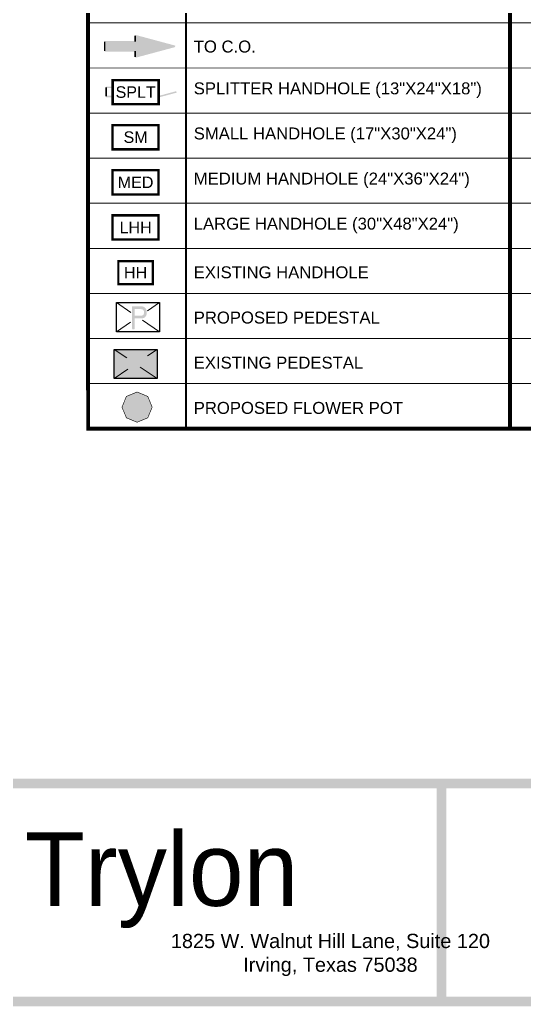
# Paper-space layout '2' of a CAD drawing. Extents: x 0.2 to 16.8, y 0.2 to 10.6.
# Drawn here: x 10.79 to 13.43, y 0.22 to 5.36 of the extents above; entities that cross this region are included whole.
import ezdxf
from ezdxf.enums import TextEntityAlignment as Align

# ---------------------------------------------------------------- set-up
doc = ezdxf.new("R2010")
doc.units = 0
doc.header["$MEASUREMENT"] = 0
doc.set_wipeout_variables(frame=1)
for name, color, linetype, lineweight in [('Default', 7, 'Continuous', 25), ('FLOWERPOTS', 30, 'Continuous', 18), ('PROP_HH', 104, 'Continuous', 0)]:
    doc.layers.add(name, color=color, linetype=linetype, lineweight=lineweight)
doc.layers.add('EXISTING TELCO HANDHOLE', color=7, linetype='Continuous', true_color=0xcc5500)
doc.layers.add('MM_HH', color=7, linetype='Continuous')
doc.layers.add('T1 PAGE CALLOUTS', color=7, linetype='Continuous')
doc.styles.add('Arial', font='arial.ttf')
doc.styles.add('FTTH', font='micross.ttf')
doc.styles.add('MCI', font='FRADM.TTF')
doc.styles.get("Standard").update_dxf_attribs({"font": 'arial.ttf'})

# ---------------------------------------------------------------- blocks, each defined once
blk = doc.blocks.new('ALL PAGES BORDER')
at = {"color": 0, "const_width": 0.05}
for points in [[(0.251104545972531, 1.381947448546835), (0.251104545972531, 0.2458845491979069), (16.75298064034533, 0.2458845491979069), (16.75298064034533, 1.381947448546835), (8.427148455188153, 1.381947448546835)], [(12.99295160945785, 0.2458845491979069), (12.99295160945785, 1.381947448546835)]]:
    blk.add_lwpolyline(points, dxfattribs=at)
at = {"insert": (10.82039439699483, 1.128258446932415), "char_height": 0.3840000000000025, "attachment_point": 1, "style": 'MCI'}
blk.add_mtext_dynamic_manual_height_columns('Trylon', width=2.298629549730236, gutter_width=1.920000000000012, heights=[0], dxfattribs=at)
at = {"transparency": 33554687, "insert": (11.58220933459817, 0.5984144858331462), "char_height": 0.0741687274762364, "attachment_point": 1, "style": 'Arial'}
blk.add_mtext('\\pxqc;1825 W. Walnut Hill Lane, Suite 120\\PIrving, Texas 75038', dxfattribs=at)
blk = doc.blocks.new('*U381')
at = {"color": 0, "linetype": 'ByBlock', "lineweight": -2}
blk.add_wipeout([(-6, 3.149398054636549), (-6, -3.149398054636551), (6, -3.149398054636549), (5.999999999999997, 3.149398054636549)], dxfattribs=at).dxf.layer = 'PROP_HH'
at = {"layer": 'PROP_HH', "color": 0, "linetype": 'ByBlock', "lineweight": -2, "const_width": 0.6299}
blk.add_lwpolyline([(-6, 3.14939805463655), (6, 3.149398054636549), (6, -3.149398054636549), (-6, -3.149398054636548)], close=True, dxfattribs=at)
at = {"color": 0, "insert": (0, 0), "char_height": 3, "attachment_point": 5}
blk.add_mtext('LHH', dxfattribs=at)
blk = doc.blocks.new('*U382')
at = {"layer": 'EXISTING TELCO HANDHOLE', "color": 0, "linetype": 'ByBlock', "lineweight": -2, "const_width": 0.6}
blk.add_lwpolyline([(-4.5, 3), (4.5, 3), (4.5, -3), (-4.5, -3)], close=True, dxfattribs=at)
at = {"layer": 'EXISTING TELCO HANDHOLE', "color": 0, "linetype": 'ByBlock', "lineweight": -2, "style": 'FTTH'}
blk.add_text('HH', height=3, dxfattribs=at).set_placement((0, 0), align=Align.MIDDLE_CENTER)
blk = doc.blocks.new('*U376')
at = {"color": 0, "linetype": 'ByBlock', "lineweight": -2}
blk.add_wipeout([(-6, 3.149398054636549), (-6, -3.149398054636551), (6, -3.149398054636549), (5.999999999999997, 3.149398054636549)], dxfattribs=at).dxf.layer = 'PROP_HH'
at = {"layer": 'PROP_HH', "color": 0, "linetype": 'ByBlock', "lineweight": -2, "const_width": 0.6299}
blk.add_lwpolyline([(-6, 3.14939805463655), (6, 3.149398054636549), (6, -3.149398054636549), (-6, -3.149398054636548)], close=True, dxfattribs=at)
at = {"color": 0, "insert": (0, 0), "char_height": 3, "attachment_point": 5}
blk.add_mtext('MED', dxfattribs=at)
blk = doc.blocks.new('*U374')
at = {"flags": 1}
blk.add_attdef('HH_TYPE', (-15.96957451105118, -9.658101045526564), '', height=5, dxfattribs=at)
at = {"color": 0, "linetype": 'ByBlock', "lineweight": -2}
blk.add_wipeout([(-6, 3.149398054636549), (-6, -3.149398054636551), (6, -3.149398054636549), (5.999999999999997, 3.149398054636549)], dxfattribs=at).dxf.layer = 'PROP_HH'
at = {"layer": 'EXISTING TELCO HANDHOLE', "color": 0, "linetype": 'ByBlock', "lineweight": -2}
blk.add_line((0, 0), (0, 0), dxfattribs=at)
at = {"layer": 'PROP_HH', "color": 0, "linetype": 'ByBlock', "lineweight": -2, "const_width": 0.6299}
blk.add_lwpolyline([(-6, 3.14939805463655), (6, 3.149398054636549), (6, -3.149398054636549), (-6, -3.149398054636548)], close=True, dxfattribs=at)
at = {"color": 0, "insert": (0, 0), "char_height": 3, "attachment_point": 5}
blk.add_mtext('SM', dxfattribs=at)
blk = doc.blocks.new('*U375')
at = {"color": 0, "linetype": 'ByBlock', "lineweight": -2}
blk.add_wipeout([(-6, 3.149398054636549), (-6, -3.149398054636551), (6, -3.149398054636549), (5.999999999999997, 3.149398054636549)], dxfattribs=at).dxf.layer = 'PROP_HH'
at = {"layer": 'PROP_HH', "color": 0, "linetype": 'ByBlock', "lineweight": -2, "const_width": 0.6299}
blk.add_lwpolyline([(-6, 3.14939805463655), (6, 3.149398054636549), (6, -3.149398054636549), (-6, -3.149398054636548)], close=True, dxfattribs=at)
at = {"color": 0, "insert": (0, 0), "char_height": 3, "attachment_point": 5}
blk.add_mtext('SPLT', dxfattribs=at)
blk = doc.blocks.new('*U44')
at = {"true_color": 0xa020f0}
h = blk.add_hatch(color=200, dxfattribs=at)
h.dxf.hatch_style = 1
h.paths.add_polyline_path([(2.553268253803253, 0), (1.805433296452615, 1.805433296452615), (1.563425897192353e-16, 2.553268253803253), (-1.805433296452615, 1.805433296452615), (-2.553268253803253, 3.126851794384706e-16), (-1.805433296452616, -1.805433296452615), (-4.690277691577059e-16, -2.553268253803253), (1.805433296452615, -1.805433296452616)])
at = {"color": 18, "true_color": 0x000000, "const_width": 0.1}
blk.add_lwpolyline([(2.553268253803253, 0), (1.805433296452615, 1.805433296452615), (1.563425897192353e-16, 2.553268253803253), (-1.805433296452615, 1.805433296452615), (-2.553268253803253, 3.126851794384706e-16), (-1.805433296452616, -1.805433296452615), (-4.690277691577059e-16, -2.553268253803253), (1.805433296452615, -1.805433296452616)], close=True, dxfattribs=at)
blk = doc.blocks.new('PAGE 2 BLOCK')
at = {"true_color": 0xf9f9f9, "transparency": 33554559}
for points in [[(11.23326489474021, 5.20049328114478), (11.24076549474021, 5.20049328114478), (11.24076549474021, 5.24799708114478), (11.23326489474021, 5.24799708114478)], [(11.23659849474021, 5.25216408114478), (11.23659849474021, 5.24383008114478), (11.39577789474021, 5.24383008114478), (11.39577789474021, 5.25216408114478)], [(11.39161089474021, 5.24799708114478), (11.39994489474021, 5.24799708114478), (11.39994489474021, 5.27966628114478), (11.39161089474021, 5.27966628114478)], [(11.39744469474021, 5.28383328114478), (11.39494449474021, 5.27633268114478), (11.60329449474021, 5.22049488114478), (11.60496129474021, 5.22799548114478)], [(11.39577789474021, 5.196326281144779), (11.39577789474021, 5.20382688114478), (11.23659849474021, 5.20382688114478), (11.23659849474021, 5.196326281144779)], [(11.39161089474021, 5.16799068114478), (11.39994489474021, 5.16799068114478), (11.39994489474021, 5.20049328114478), (11.39161089474021, 5.20049328114478)], [(11.39911149474021, 5.01047808114478), (11.40744549474021, 5.01047808114478), (11.40744549474021, 5.04298068114478), (11.39911149474021, 5.04298068114478)], [(11.23993209474021, 4.962974281144779), (11.24826609474021, 4.962974281144779), (11.24826609474021, 5.01047808114478), (11.23993209474021, 5.01047808114478)], [(11.24409909474021, 5.01464508114478), (11.24409909474021, 5.007144481144779), (11.40327849474021, 5.007144481144779), (11.40327849474021, 5.01464508114478)], [(11.61246189474021, 4.98297588114478), (11.60996169474021, 4.99047648114478), (11.40161169474021, 4.934638681144779), (11.40411189474021, 4.92713808114478)], [(11.40327849474021, 4.95880728114478), (11.40327849474021, 4.96630788114478), (11.24409909474021, 4.96630788114478), (11.24409909474021, 4.95880728114478)], [(11.39911149474021, 4.93130508114478), (11.40744549474021, 4.93130508114478), (11.40744549474021, 4.962974281144779), (11.39911149474021, 4.962974281144779)]]:
    blk.add_hatch(color=7, dxfattribs=at).paths.add_polyline_path(points)
at = {"transparency": 33554687}
blk.add_hatch(color=7, dxfattribs=at).paths.add_polyline_path([(11.39577789474021, 5.20049328114478), (11.39577789474021, 5.16799068114478), (11.51495409474021, 5.20049328114478), (11.60412789474021, 5.22382848114478), (11.51495409474021, 5.24799708114478), (11.39577789474021, 5.27966628114478), (11.39577789474021, 5.24799708114478), (11.23659849474021, 5.24799708114478), (11.23659849474021, 5.20049328114478)])
at = {"transparency": 33554559}
blk.add_hatch(color=7, dxfattribs=at).paths.add_polyline_path([(11.60496129474021, 5.22049488114478), (11.60329449474021, 5.22799548114478), (11.39494449474021, 5.17215768114478), (11.39744469474021, 5.16465708114478)])
at = {"true_color": 0xffc57f, "transparency": 33554559}
h = blk.add_hatch(color=31, dxfattribs=at)
h.paths.add_polyline_path([(11.45661609474021, 3.83705088114478), (11.45661609474021, 3.83455068114478), (11.45661609474021, 3.83288388114478), (11.45578269474021, 3.831217081144779), (11.45578269474021, 3.82955028114478), (11.45578269474021, 3.82788348114478), (11.45494929474021, 3.82621668114478), (11.45494929474021, 3.82454988114478), (11.45411589474021, 3.82288308114478), (11.45328249474021, 3.82121628114478), (11.45244909474021, 3.819549481144779), (11.45161569474021, 3.81871608114478), (11.45078229474021, 3.81704928114478), (11.44994889474021, 3.81538248114478), (11.44911549474021, 3.81454908114478), (11.44828209474021, 3.81371568114478), (11.44661529474021, 3.81204888114478), (11.44578189474021, 3.81121548114478), (11.44411509474021, 3.810382081144779), (11.44328169474021, 3.80954868114478), (11.44161489474021, 3.80871528114478), (11.43994809474021, 3.807881881144779), (11.43828129474021, 3.807881881144779), (11.43661449474021, 3.80704848114478), (11.43494769474021, 3.80704848114478), (11.43328089474021, 3.80621508114478), (11.43161409474021, 3.80621508114478), (11.42994729474021, 3.80621508114478), (11.42828049474021, 3.80621508114478), (11.39411109474021, 3.80621508114478), (11.39411109474021, 3.75621108114478), (11.39411109474021, 3.75454428114478), (11.39327769474021, 3.75287748114478), (11.39327769474021, 3.75121068114478), (11.39244429474021, 3.75037728114478), (11.39077749474021, 3.749543881144779), (11.38994409474021, 3.74871048114478), (11.38827729474021, 3.74871048114478), (11.38744389474021, 3.74871048114478), (11.38494369474021, 3.74871048114478), (11.38411029474021, 3.74871048114478), (11.38244349474021, 3.749543881144779), (11.38161009474021, 3.75037728114478), (11.38077669474021, 3.752044081144779), (11.37994329474021, 3.75287748114478), (11.37994329474021, 3.75454428114478), (11.37994329474021, 3.75621108114478), (11.37994329474021, 3.868720081144779), (11.42578029474021, 3.868720081144779), (11.42744709474021, 3.868720081144779), (11.42911389474021, 3.868720081144779), (11.43161409474021, 3.868720081144779), (11.43328089474021, 3.868720081144779), (11.43494769474021, 3.86788668114478), (11.43661449474021, 3.86788668114478), (11.43828129474021, 3.86705328114478), (11.43994809474021, 3.86621988114478), (11.44161489474021, 3.86621988114478), (11.44244829474021, 3.86538648114478), (11.44411509474021, 3.86455308114478), (11.44494849474021, 3.86371968114478), (11.44661529474021, 3.86288628114478), (11.44744869474021, 3.86121948114478), (11.44911549474021, 3.86038608114478), (11.44911549474021, 3.85955268114478), (11.44994889474021, 3.85871928114478), (11.45078229474021, 3.857052481144779), (11.45161569474021, 3.85621908114478), (11.45244909474021, 3.85455228114478), (11.45328249474021, 3.85371888114478), (11.45411589474021, 3.85205208114478), (11.45411589474021, 3.85038528114478), (11.45494929474021, 3.84871848114478), (11.45578269474021, 3.84705168114478), (11.45578269474021, 3.845384881144779), (11.45578269474021, 3.84371808114478), (11.45661609474021, 3.84121788114478), (11.45661609474021, 3.83955108114478), (11.45661609474021, 3.83788428114478)], flags=0)
h.paths.add_polyline_path([(11.44244829474021, 3.83705088114478), (11.44244829474021, 3.83871768114478), (11.44161489474021, 3.84121788114478), (11.44161489474021, 3.84288468114478), (11.44161489474021, 3.84371808114478), (11.44078149474021, 3.845384881144779), (11.43994809474021, 3.84705168114478), (11.43994809474021, 3.84788508114478), (11.43911469474021, 3.84955188114478), (11.43744789474021, 3.85038528114478), (11.43661449474021, 3.85121868114478), (11.43578109474021, 3.85205208114478), (11.43411429474021, 3.85288548114478), (11.43328089474021, 3.85288548114478), (11.43161409474021, 3.85371888114478), (11.42994729474021, 3.85371888114478), (11.42828049474021, 3.85455228114478), (11.42661369474021, 3.85455228114478), (11.42578029474021, 3.85455228114478), (11.39411109474021, 3.85455228114478), (11.39411109474021, 3.82121628114478), (11.42828049474021, 3.82121628114478), (11.42994729474021, 3.82121628114478), (11.43161409474021, 3.82121628114478), (11.43328089474021, 3.822049681144779), (11.43494769474021, 3.822049681144779), (11.43578109474021, 3.82288308114478), (11.43744789474021, 3.82371648114478), (11.43828129474021, 3.82454988114478), (11.43911469474021, 3.82538328114478), (11.43994809474021, 3.82621668114478), (11.44078149474021, 3.82788348114478), (11.44078149474021, 3.82955028114478), (11.44161489474021, 3.831217081144779), (11.44161489474021, 3.83288388114478), (11.44244829474021, 3.83455068114478), (11.44244829474021, 3.83621748114478)], flags=0)
at = {"true_color": 0xffffff, "transparency": 33554559}
blk.add_hatch(color=7, dxfattribs=at).paths.add_polyline_path([(11.28660249474021, 3.49285668114478), (11.50995369474021, 3.49285668114478), (11.50995369474021, 3.64453548114478), (11.28660249474021, 3.64453548114478)])
at = {"transparency": 33554559}
h = blk.add_hatch(color=7, dxfattribs=at)
h.paths.add_polyline_path([(11.44494849474021, 3.59536488114478), (11.44494849474021, 3.59286468114478), (11.44494849474021, 3.59119788114478), (11.44494849474021, 3.58953108114478), (11.44411509474021, 3.58786428114478), (11.44411509474021, 3.58536408114478), (11.44328169474021, 3.58369728114478), (11.44328169474021, 3.58286388114478), (11.44244829474021, 3.58119708114478), (11.44161489474021, 3.57953028114478), (11.44161489474021, 3.57786348114478), (11.44078149474021, 3.57619668114478), (11.43994809474021, 3.575363281144781), (11.43828129474021, 3.57369648114478), (11.43744789474021, 3.572863081144781), (11.43661449474021, 3.57119628114478), (11.43578109474021, 3.570362881144781), (11.43411429474021, 3.56952948114478), (11.43328089474021, 3.56869608114478), (11.43161409474021, 3.56786268114478), (11.42994729474021, 3.56702928114478), (11.42828049474021, 3.56619588114478), (11.42744709474021, 3.56536248114478), (11.42578029474021, 3.56536248114478), (11.42411349474021, 3.56452908114478), (11.42161329474021, 3.56452908114478), (11.41994649474021, 3.56452908114478), (11.41827969474021, 3.56452908114478), (11.41661289474021, 3.56452908114478), (11.38244349474021, 3.56452908114478), (11.38244349474021, 3.514525081144781), (11.38244349474021, 3.512024881144781), (11.38244349474021, 3.51035808114478), (11.38161009474021, 3.50952468114478), (11.38077669474021, 3.50785788114478), (11.37994329474021, 3.50702448114478), (11.37827649474021, 3.50702448114478), (11.37660969474021, 3.50702448114478), (11.37577629474021, 3.50619108114478), (11.37410949474021, 3.50702448114478), (11.37244269474021, 3.50702448114478), (11.37077589474021, 3.50785788114478), (11.36994249474021, 3.50869128114478), (11.36910909474021, 3.50952468114478), (11.36910909474021, 3.51119148114478), (11.36827569474021, 3.51285828114478), (11.36827569474021, 3.514525081144781), (11.36827569474021, 3.62703408114478), (11.41411269474021, 3.62703408114478), (11.41577949474021, 3.62703408114478), (11.41827969474021, 3.62703408114478), (11.41994649474021, 3.62703408114478), (11.42161329474021, 3.62620068114478), (11.42328009474021, 3.62620068114478), (11.42494689474021, 3.62536728114478), (11.42661369474021, 3.62536728114478), (11.42828049474021, 3.624533881144781), (11.42994729474021, 3.62370048114478), (11.43161409474021, 3.62370048114478), (11.43244749474021, 3.62286708114478), (11.43411429474021, 3.62120028114478), (11.43494769474021, 3.62036688114478), (11.43661449474021, 3.619533481144781), (11.43744789474021, 3.61870008114478), (11.43744789474021, 3.61786668114478), (11.43911469474021, 3.617033281144781), (11.43994809474021, 3.61536648114478), (11.44078149474021, 3.61453308114478), (11.44161489474021, 3.612866281144781), (11.44161489474021, 3.61119948114478), (11.44244829474021, 3.610366081144781), (11.44328169474021, 3.60869928114478), (11.44328169474021, 3.60703248114478), (11.44411509474021, 3.605365681144781), (11.44411509474021, 3.60369888114478), (11.44494849474021, 3.601198681144781), (11.44494849474021, 3.59953188114478), (11.44494849474021, 3.59786508114478)], flags=0)
h.paths.add_polyline_path([(11.43078069474021, 3.59536488114478), (11.43078069474021, 3.59703168114478), (11.43078069474021, 3.598698481144781), (11.42994729474021, 3.60036528114478), (11.42994729474021, 3.60203208114478), (11.42911389474021, 3.60369888114478), (11.42911389474021, 3.605365681144781), (11.42828049474021, 3.60619908114478), (11.42744709474021, 3.60703248114478), (11.42661369474021, 3.60869928114478), (11.42494689474021, 3.60953268114478), (11.42411349474021, 3.610366081144781), (11.42328009474021, 3.61119948114478), (11.42161329474021, 3.61119948114478), (11.41994649474021, 3.61203288114478), (11.41827969474021, 3.61203288114478), (11.41661289474021, 3.61203288114478), (11.41494609474021, 3.612866281144781), (11.41411269474021, 3.612866281144781), (11.38244349474021, 3.612866281144781), (11.38244349474021, 3.57953028114478), (11.41661289474021, 3.57953028114478), (11.41827969474021, 3.57953028114478), (11.41994649474021, 3.57953028114478), (11.42161329474021, 3.57953028114478), (11.42328009474021, 3.58036368114478), (11.42411349474021, 3.58119708114478), (11.42578029474021, 3.582030481144781), (11.42661369474021, 3.58286388114478), (11.42744709474021, 3.58369728114478), (11.42828049474021, 3.584530681144781), (11.42911389474021, 3.58619748114478), (11.42994729474021, 3.587030881144781), (11.42994729474021, 3.58869768114478), (11.43078069474021, 3.59036448114478), (11.43078069474021, 3.59286468114478), (11.43078069474021, 3.59453148114478)], flags=0)
at = {"linetype": 'ByBlock', "lineweight": -2, "transparency": 33554687, "const_width": 0.02}
blk.add_lwpolyline([(13.35043491546722, 8.64199302475051), (13.35043491546722, 3.231169081144785)], dxfattribs=at)
at = {"color": 7, "lineweight": 0, "true_color": 0xffffff}
for points in [[(11.29910349474021, 3.88872168114478), (11.52245469474021, 3.88872168114478)], [(11.28660249474021, 3.64453548114478), (11.50995369474021, 3.64453548114478)]]:
    blk.add_lwpolyline(points, dxfattribs=at)
at = {"color": 31, "lineweight": 30, "true_color": 0xffc57f}
blk.add_lwpolyline([(11.29910349474021, 3.88872168114478), (11.52245469474021, 3.88872168114478), (11.52245469474021, 3.73620948114478), (11.29910349474021, 3.73620948114478)], close=True, dxfattribs=at)
at = {"color": 31, "lineweight": 0, "true_color": 0xffc57f}
for points in [[(11.29910349474021, 3.88872168114478), (11.37410949474021, 3.83705088114478)], [(11.45994969474021, 3.84621828114478), (11.52245469474021, 3.88872168114478)], [(11.29910349474021, 3.73620948114478), (11.37244269474021, 3.78704688114478)], [(11.43494769474021, 3.79621428114478), (11.52245469474021, 3.73620948114478)]]:
    blk.add_lwpolyline(points, dxfattribs=at)
at = {"color": 7, "lineweight": 25}
blk.add_lwpolyline([(11.28660249474021, 3.64453548114478), (11.50995369474021, 3.64453548114478), (11.50995369474021, 3.49285668114478), (11.28660249474021, 3.49285668114478)], close=True, dxfattribs=at)
at = {"color": 7, "lineweight": 0}
for points in [[(11.28660249474021, 3.64453548114478), (11.35244109474021, 3.600365281144779)], [(11.46078309474021, 3.61119948114478), (11.50995369474021, 3.64453548114478)], [(11.42244669474021, 3.55202808114478), (11.50995369474021, 3.49285668114478)], [(11.28660249474021, 3.49285668114478), (11.35744149474021, 3.54119388114478)]]:
    blk.add_lwpolyline(points, dxfattribs=at)
at = {"layer": 'T1 PAGE CALLOUTS', "color": 0, "linetype": 'ByBlock', "lineweight": -2, "transparency": 33554687, "const_width": 0.02}
blk.add_lwpolyline([(11.14993156805477, 8.861993024750511), (15.55093826287967, 8.861993024750511), (15.55143764215266, 3.231169081144786), (11.15043094732776, 3.231169081144786)], close=True, dxfattribs=at)
at = {"layer": 'T1 PAGE CALLOUTS', "color": 0, "linetype": 'ByBlock', "lineweight": -2, "transparency": 33554687}
for points, const_width in [([(11.66079909474021, 8.63826828114478), (11.66079909474021, 3.231169081144786)], 0.01), ([(11.15075829474021, 5.346338281144783), (15.55111029474021, 5.346338281144783)], 0.005), ([(11.15075829474021, 5.111319481144784), (15.55111029474021, 5.111319481144784)], 0.005), ([(11.15075829474021, 4.876300681144784), (15.55111029474021, 4.876300681144784)], 0.005), ([(11.15075829474021, 4.641281881144784), (15.55111029474021, 4.641281881144784)], 0.005), ([(11.15075829474021, 4.406263081144784), (15.55111029474021, 4.406263081144784)], 0.005), ([(11.15075829474021, 4.171244281144785), (15.55111029474021, 4.171244281144785)], 0.005), ([(11.15075829474021, 3.936225481144785), (15.55111029474021, 3.936225481144785)], 0.005), ([(11.15075829474021, 3.701206681144785), (15.55111029474021, 3.701206681144785)], 0.005), ([(11.15041010428265, 3.466187881144785), (15.55111029474021, 3.466187881144785)], 0.005)]:
    blk.add_lwpolyline(points, dxfattribs=dict(at, const_width=const_width))
at = {"layer": 'FLOWERPOTS', "xscale": 0.03086538815541971, "yscale": 0.03086538815541971, "zscale": 0.03086538815541971}
blk.add_blockref('*U44', (11.40592978711535, 3.343767316159967), dxfattribs=at)
at = {"layer": 'MM_HH', "xscale": 0.02, "yscale": 0.02, "zscale": 0.02}
blk.add_blockref('*U382', (11.39821274198569, 4.044392375444939), dxfattribs=at)
at = {"layer": 'T1 PAGE CALLOUTS', "color": 0, "linetype": 'ByBlock', "lineweight": -2, "transparency": 33554687, "char_height": 0.06220439245722659, "attachment_point": 7}
for s, insert in [('TO C.O.', (11.70145860079097, 5.191227536038217)), ('SPLITTER HANDHOLE (13"X24"X18")', (11.70145860079097, 4.955375336038217)), ('SMALL HANDHOLE (17"X30"X24")', (11.70145860079097, 4.720356536038217)), ('MEDIUM HANDHOLE (24"X36"X24")', (11.70145860079097, 4.485337736038217)), ('LARGE HANDHOLE (30"X48"X24")', (11.70145860079097, 4.250318936038218)), ('EXISTING HANDHOLE', (11.70145860079097, 4.014466736038218)), ('PROPOSED PEDESTAL', (11.70145860079097, 3.778614536038218)), ('EXISTING PEDESTAL', (11.70145860079097, 3.543595736038217)), ('PROPOSED FLOWER POT', (11.70145860079097, 3.307743536038218))]:
    blk.add_mtext(s, dxfattribs=dict(at, insert=insert))
at = {"layer": 'PROP_HH', "xscale": 0.02, "yscale": 0.02, "zscale": 0.02}
for name, p in [('*U375', (11.39864430462031, 4.985498378854312)), ('*U374', (11.39821274198569, 4.750479578854312)), ('*U376', (11.39821274198569, 4.515460778854313)), ('*U381', (11.39821274198569, 4.280441940580441))]:
    blk.add_blockref(name, p, dxfattribs=at)

psp = doc.layouts.new('2')

# ---------------------------------------------------------------- linework, layer by layer
at = {"color": 0, "linetype": 'Continuous', "const_width": 0.05}
psp.add_lwpolyline([(14.75222136188693, 10.54902370579221), (0.2511225535150245, 10.54902370579221), (0.2511225535150245, 0.2458910241775563), (16.75299864788783, 0.2458910241775563), (16.75299864788783, 10.54902370579221), (16.35560896932527, 10.54902370579221), (15.14961104044949, 10.54902370579221)], close=True, dxfattribs=at)

# ---------------------------------------------------------------- block references
at = {"layer": 'Default'}
psp.add_blockref('ALL PAGES BORDER', (1.800754249359215e-05, 6.474979649340185e-06), dxfattribs=at)

# ---------------------------------------------------------------- next in the draw order: block references
psp.add_blockref('PAGE 2 BLOCK', (0, 0), dxfattribs=at)

doc.saveas('drawing.dxf')
